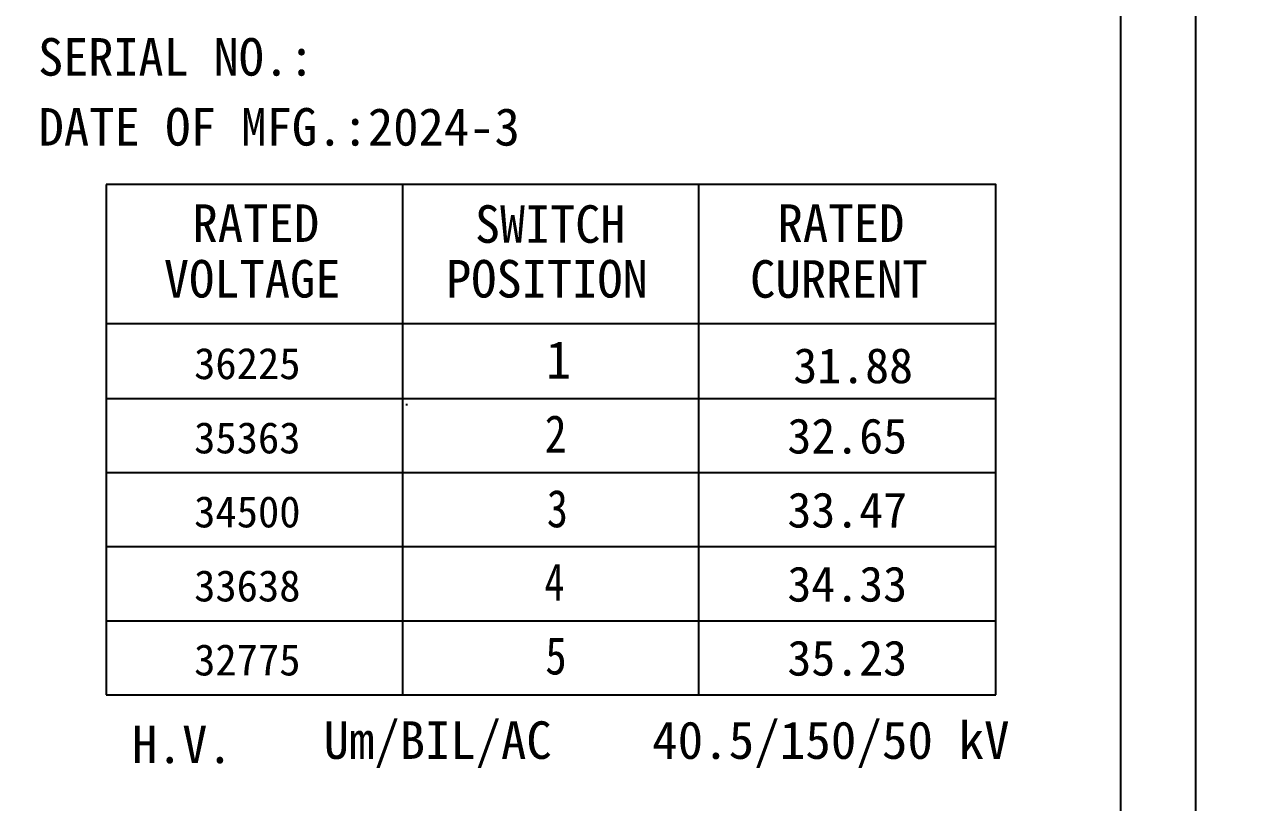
# Model space of a CAD drawing. Header units: inches. Extents: x 198356 to 209798, y -190593 to -183267.
# Drawn here: x 201103.9 to 201186.5, y -184437.6 to -184385.1 of the extents above; entities that cross this region are included whole.
import ezdxf

# ---------------------------------------------------------------- set-up
doc = ezdxf.new("R2010")
doc.units = ezdxf.units.IN
doc.header["$LTSCALE"] = 13
doc.linetypes.add('DASHDOT', pattern=[1, 0.5, -0.25, 0, -0.25])
doc.layers.add('2', color=3, linetype='Continuous')
doc.layers.add('PDF_Geometry', color=7, linetype='Continuous')
doc.styles.add('PDF FangSong', font='simfang.ttf')

msp = doc.modelspace()

# ---------------------------------------------------------------- linework, layer by layer
at = {"layer": '2', "linetype": 'DASHDOT', "ltscale": 20}
msp.add_line((199374.042, -184410.738), (204606.979, -184410.738), dxfattribs=at)
at = {"layer": '2', "linetype": 'Continuous'}
for points in [[(201109.404, -184395.892), (201109.404, -184430.322)], [(201169.446, -184430.322), (201169.446, -184395.892), (201109.404, -184395.892)], [(201129.399, -184395.892), (201129.399, -184430.322)], [(201149.394, -184395.892), (201149.394, -184430.322)], [(201109.404, -184405.272), (201169.446, -184405.272)], [(201109.404, -184410.327), (201169.446, -184410.327)], [(201109.404, -184415.326), (201169.446, -184415.326)], [(201109.404, -184420.325), (201169.446, -184420.325)], [(201109.404, -184425.323), (201169.446, -184425.323)], [(201109.404, -184430.322), (201169.446, -184430.322)]]:
    msp.add_lwpolyline(points, dxfattribs=at)
at = {"layer": 'PDF_Geometry', "lineweight": 25}
for points in [[(201032.905, -184332.985), (201182.926, -184332.985), (201182.926, -184508.001), (201032.905, -184508.001), (201032.905, -184332.985)], [(201177.871, -184344.949), (201177.871, -184495.981)]]:
    msp.add_lwpolyline(points, dxfattribs=at)

# ---------------------------------------------------------------- texts
at = {"layer": '2', "linetype": 'Continuous', "attachment_point": 7, "style": 'PDF FangSong'}
for s, insert, char_height in [('\\W0.981992;SERIAL NO.:', (201104.818, -184388.582), 2.53409), ('{\\W0.9917;DATE OF MFG.:2024-3}', (201104.847, -184393.303), 2.53409), ('\\W0.993144;RATED', (201115.229, -184399.761), 2.53409), ('\\W0.980891;SWITCH', (201134.3, -184399.862), 2.53409), ('\\W0.993144;RATED', (201154.718, -184399.761), 2.53409), ('\\W0.988174;VOLTAGE', (201113.303, -184403.555), 2.53409), ('\\W0.987833;POSITION', (201132.345, -184403.555), 2.53409), ('\\W0.993883;CURRENT', (201152.864, -184403.569), 2.53409), ('\\W0.985653;1', (201139.093, -184408.985), 2.53409), ('{\\fSimSun|b0|i0|c134|p2;\\H0.8333x;36225}', (201115.345, -184409.057), 2.53409), ('{\\fSimSun|b0|i0|c134|p2;\\H0.8333x;31.88}', (201155.786, -184409.336), 2.85085), ('\\W0.858812;2', (201139.006, -184413.981), 2.53409), ('{\\fSimSun|b0|i0|c134|p2;\\H0.8333x;35363}', (201115.345, -184414.068), 2.53409), ('{\\fSimSun|b0|i0|c134|p2;\\H0.8333x;32.65}', (201155.384, -184414.082), 2.85085), ('\\W0.824342;3', (201139.151, -184419.063), 2.53409), ('{\\fSimSun|b0|i0|c134|p2;\\H0.8333x;34500}', (201115.345, -184419.063), 2.53409), ('{\\fSimSun|b0|i0|c134|p2;\\H0.8333x;\\C1;33.47}', (201155.384, -184419.078), 2.85085), ('\\W0.781747;4', (201138.992, -184423.972), 2.53409), ('{\\fSimSun|b0|i0|c134|p2;\\H0.8333x;33638}', (201115.345, -184424.059), 2.53409), ('{\\fSimSun|b0|i0|c134|p2;\\H0.8333x;34.33}', (201155.384, -184424.074), 2.85085), ('\\W0.834647;5', (201139.05, -184428.997), 2.53409), ('{\\fSimSun|b0|i0|c134|p2;\\H0.8333x;32775}', (201115.345, -184429.055), 2.53409), ('{\\fSimSun|b0|i0|c134|p2;\\H0.8333x;35.23}', (201155.384, -184429.069), 2.85085), ('\\W0.991650;Um/BIL/AC', (201124.092, -184435.267), 2.53409), ('{\\W0.9996;40.5/150/50 kV}', (201146.255, -184435.267), 2.53409), ('\\W0.982224;H.V.', (201111.16, -184434.977), 2.53409)]:
    msp.add_mtext(s, dxfattribs=dict(at, insert=insert, char_height=char_height))

doc.saveas('drawing.dxf')
